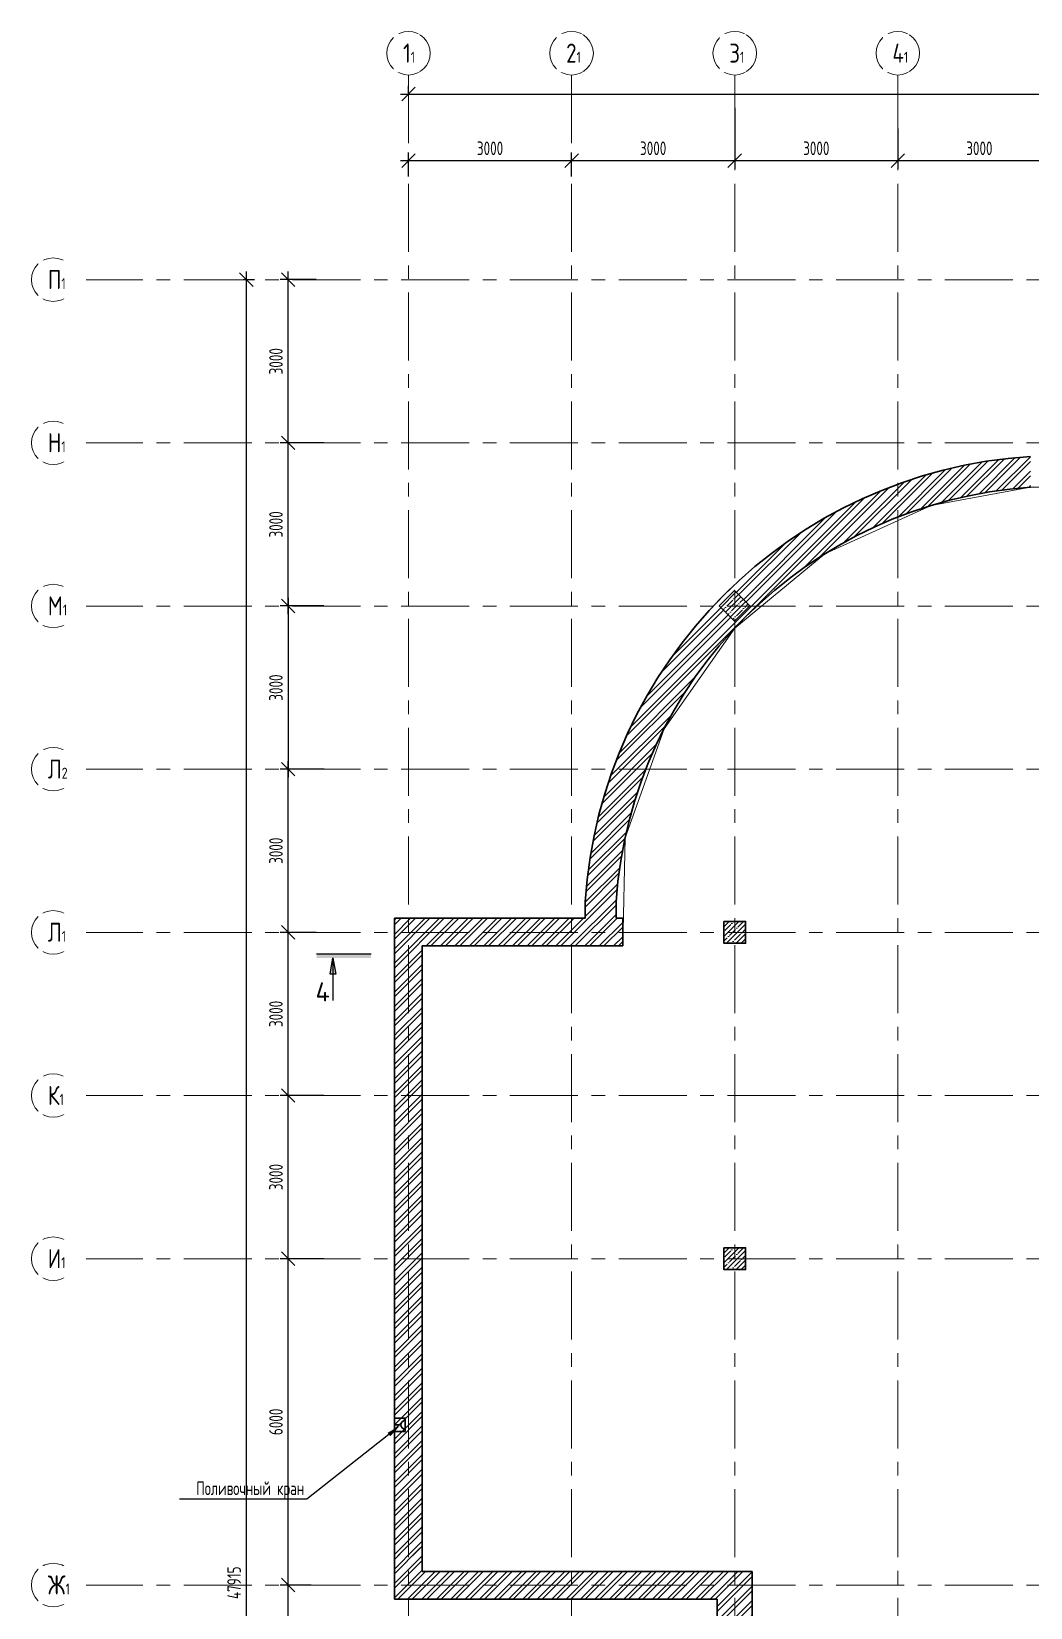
# Model space of a CAD drawing. Header units: millimetres. Extents: x -391859 to 9713180, y -178574 to 166066.
# Drawn here: x -360106 to -341732, y 106188 to 135163 of the extents above; entities that cross this region are included whole.
import ezdxf
from ezdxf import colors
from ezdxf.entities.mleader import LeaderData, LeaderLine
from ezdxf.math import Vec2, Vec3

# ---------------------------------------------------------------- set-up
doc = ezdxf.new("R2010")
doc.units = ezdxf.units.MM
doc.header["$MEASUREMENT"] = 0
doc.linetypes.add('CENTER', pattern=[2, 1.25, -0.25, 0.25, -0.25])
doc.layers.get('0').update_dxf_attribs({"lineweight": 9})
for name, color, linetype, lineweight in [('АР_Выноски АПР', 7, 'Continuous', 5), ('АР_Колонны', 7, 'Continuous', 30), ('АР_Колонны Штрих', 7, 'Continuous', 5), ('АР_МосжилНии_Стены', 7, 'Continuous', 30), ('АР_Оси', 7, 'Continuous', 9), ('АР_Оси размеры', 7, 'Continuous', 9), ('АР_Разрезы', 7, 'Continuous', 9), ('АР_Штриховка кирпич', 7, 'Continuous', 9), ('Подвал', 7, 'Continuous', 30)]:
    doc.layers.add(name, color=color, linetype=linetype, lineweight=lineweight)
doc.layers.add('Тонкая', color=7, linetype='Continuous')
doc.styles.add('ISOCPEUR', font='isocpeur.ttf', dxfattribs={"width": 0.7})
doc.styles.add('METRO-STYLE', font='isocpeur.ttf', dxfattribs={"width": 0.9, "oblique": 15})
doc.styles.add('ГОСТ 2.304', font='isocpeur.ttf', dxfattribs={"width": 0.7})
doc.dimstyles.new('СПДС', dxfattribs={"dimscale": 100, "dimtxt": 2.5, "dimasz": 2.5, "dimexe": 1.5, "dimexo": 0, "dimgap": 1, "dimtad": 1, "dimdec": 0, "dimrnd": 1, "dimtxsty": 'ГОСТ 2.304', "dimblk": 'OBLIQUE', "dimcen": 2.5, "dimdle": 1.5, "dimadec": 0, "dimazin": 2, "dimtfac": 0.75, "dimtdec": 0, "dimtmove": 1, "dimatfit": 3, "dimfxl": 1, "dimtolj": 1, "dimarcsym": 1})

# ---------------------------------------------------------------- blocks, each defined once
blk = doc.blocks.new('_Oblique')
at = {"color": 0, "linetype": 'ByBlock', "lineweight": -2}
blk.add_line((-0.5, -0.5), (0.5, 0.5), dxfattribs=at)
blk = doc.blocks.new('*D561')
at = {"layer": 'АР_Оси размеры', "color": 0, "lineweight": -2, "ltscale": 100, "transparency": 16777216}
for p, q in [((-355385, 103451), (-355385, 106751)), ((-354961, 106601), (-355535, 106601)), ((-354822, 103601), (-355535, 103601))]:
    blk.add_line(p, q, dxfattribs=at)
at = {"layer": 'АР_Оси размеры', "color": 0, "lineweight": -2, "ltscale": 100, "transparency": 16777216, "xscale": 250, "yscale": 250, "zscale": 250}
for p, rotation in [((-355385, 106601), 90), ((-355385, 103601), 270)]:
    blk.add_blockref('_Oblique', p, dxfattribs=dict(at, rotation=rotation))
at = {"layer": 'АР_Оси размеры', "color": 0, "ltscale": 100, "transparency": 16777216, "insert": (-355610, 105101), "char_height": 250, "attachment_point": 5, "rotation": 90, "style": 'ГОСТ 2.304'}
blk.add_mtext('\\A1;3000', dxfattribs=at)
blk = doc.blocks.new('*D562')
at = {"layer": 'АР_Оси размеры', "color": 0, "lineweight": -2, "ltscale": 100, "transparency": 16777216}
for p, q in [((-355385, 106451), (-355385, 112751)), ((-354730, 112601), (-355535, 112601)), ((-354961, 106601), (-355535, 106601))]:
    blk.add_line(p, q, dxfattribs=at)
at = {"layer": 'АР_Оси размеры', "color": 0, "lineweight": -2, "ltscale": 100, "transparency": 16777216, "xscale": 250, "yscale": 250, "zscale": 250}
for p, rotation in [((-355385, 112601), 90), ((-355385, 106601), 270)]:
    blk.add_blockref('_Oblique', p, dxfattribs=dict(at, rotation=rotation))
at = {"layer": 'АР_Оси размеры', "color": 0, "ltscale": 100, "transparency": 16777216, "insert": (-355610, 109601), "char_height": 250, "attachment_point": 5, "rotation": 90, "style": 'ГОСТ 2.304'}
blk.add_mtext('\\A1;6000', dxfattribs=at)
blk = doc.blocks.new('*D563')
at = {"layer": 'АР_Оси размеры', "color": 0, "lineweight": -2, "ltscale": 100, "transparency": 16777216}
for p, q in [((-355385, 112451), (-355385, 115751)), ((-354873, 115601), (-355535, 115601)), ((-354730, 112601), (-355535, 112601))]:
    blk.add_line(p, q, dxfattribs=at)
at = {"layer": 'АР_Оси размеры', "color": 0, "lineweight": -2, "ltscale": 100, "transparency": 16777216, "xscale": 250, "yscale": 250, "zscale": 250}
for p, rotation in [((-355385, 115601), 90), ((-355385, 112601), 270)]:
    blk.add_blockref('_Oblique', p, dxfattribs=dict(at, rotation=rotation))
at = {"layer": 'АР_Оси размеры', "color": 0, "ltscale": 100, "transparency": 16777216, "insert": (-355610, 114101), "char_height": 250, "attachment_point": 5, "rotation": 90, "style": 'ГОСТ 2.304'}
blk.add_mtext('\\A1;3000', dxfattribs=at)
blk = doc.blocks.new('*D564')
at = {"layer": 'АР_Оси размеры', "color": 0, "lineweight": -2, "ltscale": 100, "transparency": 16777216}
for p, q in [((-354873, 118601), (-355535, 118601)), ((-355385, 115451), (-355385, 118751)), ((-354730, 115601), (-355535, 115601))]:
    blk.add_line(p, q, dxfattribs=at)
at = {"layer": 'АР_Оси размеры', "color": 0, "lineweight": -2, "ltscale": 100, "transparency": 16777216, "xscale": 250, "yscale": 250, "zscale": 250}
for p, rotation in [((-355385, 118601), 90), ((-355385, 115601), 270)]:
    blk.add_blockref('_Oblique', p, dxfattribs=dict(at, rotation=rotation))
at = {"layer": 'АР_Оси размеры', "color": 0, "ltscale": 100, "transparency": 16777216, "insert": (-355610, 117101), "char_height": 250, "attachment_point": 5, "rotation": 90, "style": 'ГОСТ 2.304'}
blk.add_mtext('\\A1;3000', dxfattribs=at)
blk = doc.blocks.new('*D565')
at = {"layer": 'АР_Оси размеры', "color": 0, "lineweight": -2, "ltscale": 100, "transparency": 16777216}
for p, q in [((-355385, 118451), (-355385, 121751)), ((-354725, 121601), (-355535, 121601)), ((-354873, 118601), (-355535, 118601))]:
    blk.add_line(p, q, dxfattribs=at)
at = {"layer": 'АР_Оси размеры', "color": 0, "lineweight": -2, "ltscale": 100, "transparency": 16777216, "xscale": 250, "yscale": 250, "zscale": 250}
for p, rotation in [((-355385, 121601), 90), ((-355385, 118601), 270)]:
    blk.add_blockref('_Oblique', p, dxfattribs=dict(at, rotation=rotation))
at = {"layer": 'АР_Оси размеры', "color": 0, "ltscale": 100, "transparency": 16777216, "insert": (-355610, 120101), "char_height": 250, "attachment_point": 5, "rotation": 90, "style": 'ГОСТ 2.304'}
blk.add_mtext('\\A1;3000', dxfattribs=at)
blk = doc.blocks.new('*D566')
at = {"layer": 'АР_Оси размеры', "color": 0, "lineweight": -2, "ltscale": 100, "transparency": 16777216}
for p, q in [((-354873, 127601), (-355535, 127601)), ((-355385, 124451), (-355385, 127751)), ((-354730, 124601), (-355535, 124601))]:
    blk.add_line(p, q, dxfattribs=at)
at = {"layer": 'АР_Оси размеры', "color": 0, "lineweight": -2, "ltscale": 100, "transparency": 16777216, "xscale": 250, "yscale": 250, "zscale": 250}
for p, rotation in [((-355385, 127601), 90), ((-355385, 124601), 270)]:
    blk.add_blockref('_Oblique', p, dxfattribs=dict(at, rotation=rotation))
at = {"layer": 'АР_Оси размеры', "color": 0, "ltscale": 100, "transparency": 16777216, "insert": (-355610, 126101), "char_height": 250, "attachment_point": 5, "rotation": 90, "style": 'ГОСТ 2.304'}
blk.add_mtext('\\A1;3000', dxfattribs=at)
blk = doc.blocks.new('*D567')
at = {"layer": 'АР_Оси размеры', "color": 0, "lineweight": -2, "ltscale": 100, "transparency": 16777216}
for p, q in [((-355385, 127451), (-355385, 130751)), ((-354873, 130601), (-355535, 130601)), ((-354730, 127601), (-355535, 127601))]:
    blk.add_line(p, q, dxfattribs=at)
at = {"layer": 'АР_Оси размеры', "color": 0, "lineweight": -2, "ltscale": 100, "transparency": 16777216, "xscale": 250, "yscale": 250, "zscale": 250}
for p, rotation in [((-355385, 130601), 90), ((-355385, 127601), 270)]:
    blk.add_blockref('_Oblique', p, dxfattribs=dict(at, rotation=rotation))
at = {"layer": 'АР_Оси размеры', "color": 0, "ltscale": 100, "transparency": 16777216, "insert": (-355610, 129101), "char_height": 250, "attachment_point": 5, "rotation": 90, "style": 'ГОСТ 2.304'}
blk.add_mtext('\\A1;3000', dxfattribs=at)
blk = doc.blocks.new('*D570')
at = {"layer": 'АР_Оси размеры', "color": 0, "lineweight": -2, "ltscale": 100, "transparency": 16777216}
for p, q in [((-356155, 130751), (-356155, 82536)), ((-356211, 130601), (-356005, 130601)), ((-356211, 82686), (-356005, 82686))]:
    blk.add_line(p, q, dxfattribs=at)
at = {"layer": 'АР_Оси размеры', "color": 0, "lineweight": -2, "ltscale": 100, "transparency": 16777216, "xscale": 250, "yscale": 250, "zscale": 250}
for p, rotation in [((-356155, 130601), 90), ((-356155, 82686), 270)]:
    blk.add_blockref('_Oblique', p, dxfattribs=dict(at, rotation=rotation))
at = {"layer": 'АР_Оси размеры', "color": 0, "ltscale": 100, "transparency": 16777216, "insert": (-356380, 106643), "char_height": 250, "attachment_point": 5, "rotation": 90, "style": 'ГОСТ 2.304'}
blk.add_mtext('\\A1;47915', dxfattribs=at)
blk = doc.blocks.new('*D571')
at = {"layer": 'АР_Оси размеры', "color": 0, "lineweight": -2, "ltscale": 100, "transparency": 16777216}
for p, q in [((-354730, 124601), (-355535, 124601)), ((-355385, 124751), (-355385, 121451)), ((-354725, 121601), (-355535, 121601))]:
    blk.add_line(p, q, dxfattribs=at)
at = {"layer": 'АР_Оси размеры', "color": 0, "lineweight": -2, "ltscale": 100, "transparency": 16777216, "xscale": 250, "yscale": 250, "zscale": 250}
for p, rotation in [((-355385, 124601), 90), ((-355385, 121601), 270)]:
    blk.add_blockref('_Oblique', p, dxfattribs=dict(at, rotation=rotation))
at = {"layer": 'АР_Оси размеры', "color": 0, "ltscale": 100, "transparency": 16777216, "insert": (-355610, 123101), "char_height": 250, "attachment_point": 5, "rotation": 90, "style": 'ГОСТ 2.304'}
blk.add_mtext('\\A1;3000', dxfattribs=at)
blk = doc.blocks.new('*D585')
at = {"layer": 'АР_Оси размеры', "color": 0, "lineweight": -2, "ltscale": 100, "transparency": 16777216}
for p, q in [((-353322, 132791), (-350022, 132791)), ((-353172, 132497), (-353172, 132941)), ((-350172, 132497), (-350172, 132941))]:
    blk.add_line(p, q, dxfattribs=at)
at = {"layer": 'АР_Оси размеры', "color": 0, "lineweight": -2, "ltscale": 100, "transparency": 16777216, "xscale": 250, "yscale": 250, "zscale": 250, "rotation": 180}
blk.add_blockref('_Oblique', (-353172, 132791), dxfattribs=at)
at = {"layer": 'АР_Оси размеры', "color": 0, "lineweight": -2, "ltscale": 100, "transparency": 16777216, "xscale": 250, "yscale": 250, "zscale": 250}
blk.add_blockref('_Oblique', (-350172, 132791), dxfattribs=at)
at = {"layer": 'АР_Оси размеры', "color": 0, "ltscale": 100, "transparency": 16777216, "insert": (-351672, 133016), "char_height": 250, "attachment_point": 5, "style": 'ГОСТ 2.304'}
blk.add_mtext('\\A1;3000', dxfattribs=at)
blk = doc.blocks.new('*D586')
at = {"layer": 'АР_Оси размеры', "color": 0, "lineweight": -2, "ltscale": 100, "transparency": 16777216}
for p, q in [((-347172, 133761), (-347172, 132641)), ((-350322, 132791), (-347022, 132791)), ((-350172, 132497), (-350172, 132941))]:
    blk.add_line(p, q, dxfattribs=at)
at = {"layer": 'АР_Оси размеры', "color": 0, "lineweight": -2, "ltscale": 100, "transparency": 16777216, "xscale": 250, "yscale": 250, "zscale": 250, "rotation": 180}
blk.add_blockref('_Oblique', (-350172, 132791), dxfattribs=at)
at = {"layer": 'АР_Оси размеры', "color": 0, "lineweight": -2, "ltscale": 100, "transparency": 16777216, "xscale": 250, "yscale": 250, "zscale": 250}
blk.add_blockref('_Oblique', (-347172, 132791), dxfattribs=at)
at = {"layer": 'АР_Оси размеры', "color": 0, "ltscale": 100, "transparency": 16777216, "insert": (-348672, 133016), "char_height": 250, "attachment_point": 5, "style": 'ГОСТ 2.304'}
blk.add_mtext('\\A1;3000', dxfattribs=at)
blk = doc.blocks.new('*D587')
at = {"layer": 'АР_Оси размеры', "color": 0, "lineweight": -2, "ltscale": 100, "transparency": 16777216}
for p, q in [((-347172, 133761), (-347172, 132641)), ((-344172, 133379), (-344172, 132641)), ((-347322, 132791), (-344022, 132791))]:
    blk.add_line(p, q, dxfattribs=at)
at = {"layer": 'АР_Оси размеры', "color": 0, "lineweight": -2, "ltscale": 100, "transparency": 16777216, "xscale": 250, "yscale": 250, "zscale": 250, "rotation": 180}
blk.add_blockref('_Oblique', (-347172, 132791), dxfattribs=at)
at = {"layer": 'АР_Оси размеры', "color": 0, "lineweight": -2, "ltscale": 100, "transparency": 16777216, "xscale": 250, "yscale": 250, "zscale": 250}
blk.add_blockref('_Oblique', (-344172, 132791), dxfattribs=at)
at = {"layer": 'АР_Оси размеры', "color": 0, "ltscale": 100, "transparency": 16777216, "insert": (-345672, 133016), "char_height": 250, "attachment_point": 5, "style": 'ГОСТ 2.304'}
blk.add_mtext('\\A1;3000', dxfattribs=at)
blk = doc.blocks.new('*D588')
at = {"layer": 'АР_Оси размеры', "color": 0, "lineweight": -2, "ltscale": 100, "transparency": 16777216}
for p, q in [((-344172, 133379), (-344172, 132641)), ((-341172, 133173), (-341172, 132641)), ((-344322, 132791), (-341022, 132791))]:
    blk.add_line(p, q, dxfattribs=at)
at = {"layer": 'АР_Оси размеры', "color": 0, "lineweight": -2, "ltscale": 100, "transparency": 16777216, "xscale": 250, "yscale": 250, "zscale": 250, "rotation": 180}
blk.add_blockref('_Oblique', (-344172, 132791), dxfattribs=at)
at = {"layer": 'АР_Оси размеры', "color": 0, "lineweight": -2, "ltscale": 100, "transparency": 16777216, "xscale": 250, "yscale": 250, "zscale": 250}
blk.add_blockref('_Oblique', (-341172, 132791), dxfattribs=at)
at = {"layer": 'АР_Оси размеры', "color": 0, "ltscale": 100, "transparency": 16777216, "insert": (-342672, 133016), "char_height": 250, "attachment_point": 5, "style": 'ГОСТ 2.304'}
blk.add_mtext('\\A1;3000', dxfattribs=at)
blk = doc.blocks.new('*D604')
at = {"layer": 'АР_Оси размеры', "color": 0, "lineweight": -2, "ltscale": 100, "transparency": 16777216}
for p, q in [((-353172, 134013), (-353172, 134163)), ((-289662, 134013), (-289662, 134163)), ((-353322, 134013), (-289512, 134013))]:
    blk.add_line(p, q, dxfattribs=at)
at = {"layer": 'АР_Оси размеры', "color": 0, "lineweight": -2, "ltscale": 100, "transparency": 16777216, "xscale": 250, "yscale": 250, "zscale": 250, "rotation": 180}
blk.add_blockref('_Oblique', (-353172, 134013), dxfattribs=at)
at = {"layer": 'АР_Оси размеры', "color": 0, "lineweight": -2, "ltscale": 100, "transparency": 16777216, "xscale": 250, "yscale": 250, "zscale": 250}
blk.add_blockref('_Oblique', (-289662, 134013), dxfattribs=at)
at = {"layer": 'АР_Оси размеры', "color": 0, "ltscale": 100, "transparency": 16777216, "insert": (-321417, 134238), "char_height": 250, "attachment_point": 5, "style": 'ГОСТ 2.304'}
blk.add_mtext('\\A1;63510', dxfattribs=at)
blk = doc.blocks.new('A$C60573c2e')
at = {"layer": 'АР_Разрезы', "ltscale": 100}
h = blk.add_hatch(color=256, dxfattribs=at)
h.dxf.hatch_style = 1
h.paths.add_polyline_path([(-689, -12469), (-689, -12399), (-1689, -12399), (-1689, -12469)])
h.paths.add_polyline_path([(-1339, -12769), (-1389, -12469), (-1389, -12769)])
h.paths.add_polyline_path([(-1389, -12769), (-1389, -12469), (-1440, -12769)])
at = {"layer": 'АР_Разрезы', "lineweight": 25, "ltscale": 100}
for p, q in [((-689, -12399, -2792), (-1689, -12399, -2792)), ((-1440, -12769, -2792), (-1389, -12469, -2792)), ((-1389, -12469, -2792), (-1339, -12769, -2792)), ((-1339, -12769, -2792), (-1440, -12769, -2792))]:
    blk.add_line(p, q, dxfattribs=at)
at = {"layer": 'АР_Разрезы', "lineweight": 25, "ltscale": 100, "elevation": -2792}
blk.add_lwpolyline([(-1389, -12469), (-1389, -13252)], dxfattribs=at)
at = {"layer": 'АР_Разрезы', "lineweight": 25, "ltscale": 100, "insert": (-1710, -12919, -2792), "char_height": 350, "width": 583.33, "attachment_point": 1, "style": 'METRO-STYLE'}
blk.add_mtext('{\\Q0;\\W1;4}', dxfattribs=at)

msp = doc.modelspace()

# ---------------------------------------------------------------- hatches: boundary and pattern name
at = {"layer": 'АР_Колонны Штрих', "ltscale": 100}
h = msp.add_hatch(dxfattribs=at)
h.set_pattern_fill('ANSI35', color=256, scale=500)
h.set_pattern_definition([(45, (-1304541.9, 164482.94), (-88.388348, 88.388348), []), (45, (-1304453.51, 164482.94), (-88.388348, 88.388348), [156.25, -31.25, 0, -31.25])])
h.paths.add_polyline_path([(-347174.023, 124888.237), (-347456.865, 124605.394), (-347174.023, 124322.551), (-346891.18, 124605.394)])
h = msp.add_hatch(dxfattribs=at)
h.set_pattern_fill('ANSI35', color=256, scale=500)
h.set_pattern_definition([(45, (-1304424.17, 158672.16), (-88.388348, 88.388348), []), (45, (-1304335.78, 158672.16), (-88.388348, 88.388348), [156.25, -31.25, 0, -31.25])])
h.paths.add_polyline_path([(-346972.071, 118800.682), (-347372.071, 118800.682), (-347372.071, 118400.682), (-346972.071, 118400.682)])
h = msp.add_hatch(dxfattribs=at)
h.set_pattern_fill('ANSI35', color=256, scale=500)
h.set_pattern_definition([(45, (-1304424.17, 152672.16), (-88.388348, 88.388348), []), (45, (-1304335.78, 152672.16), (-88.388348, 88.388348), [156.25, -31.25, 0, -31.25])])
h.paths.add_polyline_path([(-346972.071, 112800.682), (-347372.071, 112800.682), (-347372.071, 112400.682), (-346972.071, 112400.682)])
at = {"layer": 'АР_Штриховка кирпич', "ltscale": 100}
h = msp.add_hatch(dxfattribs=at)
h.set_pattern_fill('ANSI32', color=256, scale=500)
h.paths.add_polyline_path([(-347172.071, 124324.503), (-347174.023, 124322.551), (-347452.154, 124600.682), (-347174.023, 124888.237), (-346891.18, 124605.394)], flags=16)
edge = h.paths.add_edge_path()
edge.add_line((-349232.071, 118860.682), (-349355.371, 118860.682))
edge.add_line((-349355.371, 118860.682), (-349355.371, 119160.682))
edge.add_arc((-341163.868, 118592.479), 8211.187, 93.9679649, 176.0320351, ccw=False)
edge.add_line((-341732.071, 126783.983), (-341732.071, 127350.905))
edge.add_arc((-341172.119, 118600.824), 8767.98, 93.6615893, 123.7450755)
edge.add_arc((-341172.071, 118600.682), 8768.124, 123.7448222, 152.8449572)
edge.add_arc((-341172.071, 118600.682), 8768.124, 152.8449572, 176.3381574)
edge.add_line((-349922.294, 119160.682), (-349922.294, 118860.682))
edge.add_line((-349922.294, 118860.682), (-353432.071, 118860.821))
edge.add_line((-353432.071, 118860.821), (-353432.071, 116760.017))
edge.add_line((-353432.071, 116760.017), (-353313.157, 116760.017))
edge.add_line((-353313.157, 116760.017), (-353313.157, 116644.081))
edge.add_line((-353313.157, 116644.081), (-352922.071, 116644.081))
edge.add_line((-352922.071, 116644.081), (-352922.071, 118350.682))
edge.add_line((-352922.071, 118350.682), (-349232.071, 118350.406))
edge.add_line((-349232.071, 118350.406), (-349232.071, 118860.682))
h = msp.add_hatch(dxfattribs=at)
h.set_pattern_fill('ANSI32', color=256, scale=500)
h.paths.add_polyline_path([(-352922.071, 116711.023), (-353313.157, 116711.023), (-353313.157, 116776.023), (-353432.071, 116776.023), (-353432.071, 107137.252), (-352922.071, 107137.252)])
h = msp.add_hatch(dxfattribs=at)
h.set_pattern_fill('ANSI32', color=256, scale=500)
h.paths.add_polyline_path([(-352922.071, 107275.682), (-353313.157, 107275.682), (-353313.157, 107340.682), (-353432.071, 107340.682), (-353432.071, 106340.682), (-347492.192, 106340.682), (-346852.192, 106850.682), (-352922.071, 106850.682)])
h = msp.add_hatch(dxfattribs=at)
h.set_pattern_fill('ANSI32', color=256, scale=500)
h.paths.add_polyline_path([(-347492.244, 102840.392), (-346852.14, 102840.392), (-346852.071, 106850.682), (-347492.192, 106340.682)])
h.paths.add_polyline_path([(-347492.101, 89148.636), (-346852.071, 89148.636), (-346852.143, 101675.392), (-347492.241, 101675.392)])
h.paths.add_polyline_path([(-346852.071, 87938.636), (-347492.094, 87938.636), (-347492.071, 83567.512), (-346852.071, 83567.512)])

# ---------------------------------------------------------------- linework, layer by layer
at = {"layer": 'АР_Колонны', "ltscale": 100}
for points in [[(-347456.865, 124605.394), (-347174.023, 124888.237), (-346891.18, 124605.394), (-347174.023, 124322.551)], [(-347372.071, 118800.682), (-346972.071, 118800.682), (-346972.071, 118400.682), (-347372.071, 118400.682)], [(-347372.071, 112800.682), (-346972.071, 112800.682), (-346972.071, 112400.682), (-347372.071, 112400.682)]]:
    msp.add_lwpolyline(points, close=True, dxfattribs=at)
at = {"layer": 'АР_МосжилНии_Стены', "ltscale": 100}
for p, q in [((-353432.071, 116499.048), (-353432.071, 118860.682)), ((-353432.071, 118860.682), (-349922.294, 118860.682)), ((-349355.371, 118860.682), (-349232.071, 118860.682)), ((-349232.071, 118350.682), (-349232.071, 118860.682)), ((-352922.071, 116564.048), (-352922.071, 118350.682)), ((-352922.071, 118350.682), (-349232.071, 118350.682)), ((-353432.071, 107095.233), (-353432.071, 116776.023)), ((-352922.071, 107160.233), (-352922.071, 116711.023)), ((-353432.071, 106340.682), (-353432.071, 107340.682)), ((-352922.071, 106850.682), (-352922.071, 107275.682)), ((-352922.071, 106850.682), (-346852.192, 106850.682)), ((-346852.192, 102840.392), (-346852.192, 106850.682)), ((-353432.071, 106340.682), (-347492.192, 106340.682)), ((-347492.192, 102840.392), (-347492.192, 106340.682))]:
    msp.add_line(p, q, dxfattribs=at)
for points in [[(-349922.294, 119160.682), (-349922.294, 118860.682)], [(-349355.371, 119160.682), (-349355.371, 118860.682)]]:
    msp.add_lwpolyline(points, dxfattribs=at)
msp.add_lwpolyline([(-353232.517, 109420.723), (-353232.517, 109671.046), (-353432.071, 109671.046), (-353432.071, 109420.723)], close=True, dxfattribs=at)
for radius, start, end in [(8768.124, 93.6618426, 176.3381574), (8202.439, 93.9147644, 176.0852356)]:
    msp.add_arc((-341172.071, 118600.682), radius, start, end, dxfattribs=at)
at = {"layer": 'АР_Оси', "linetype": 'CENTER', "ltscale": 1000}
for p, q in [((-353172.071, 134363.151), (-353172.071, 78630.803)), ((-350172.071, 134363.151), (-350172.071, 78630.803)), ((-347172.071, 134363.151), (-347172.071, 78630.803)), ((-344172.071, 134363.151), (-344172.071, 78630.803)), ((-359305.765, 130600.682), (-276127.363, 130600.682)), ((-359305.765, 127600.682), (-276127.363, 127600.682)), ((-359305.765, 124600.682), (-276127.363, 124600.682)), ((-359305.765, 121600.682), (-276127.363, 121600.682)), ((-359305.765, 118600.682), (-276127.363, 118600.682)), ((-359305.765, 115600.682), (-276127.363, 115600.682)), ((-359305.765, 112600.682), (-276127.363, 112600.682)), ((-359305.765, 106600.682), (-276127.363, 106600.682))]:
    msp.add_line(p, q, dxfattribs=at)
at = {"layer": 'АР_Оси', "ltscale": 0.5}
for centre in [(-353172.071, 134763.151), (-350172.071, 134763.151), (-347172.071, 134763.151), (-344172.071, 134763.151), (-359705.765, 130600.682), (-359705.765, 127600.682), (-359705.765, 124600.682), (-359705.765, 121600.682), (-359705.765, 118600.682), (-359705.765, 115600.682), (-359705.765, 112600.682), (-359705.765, 106600.682)]:
    msp.add_circle(centre, 400, dxfattribs=at)
at = {"layer": 'Подвал', "ltscale": 100}
msp.add_line((-353313.247, 109545.884), (-353432.071, 109545.884), dxfattribs=at)
at = {"layer": 'Подвал', "lineweight": 13, "ltscale": 500}
for points in [[(-346852.192, 82685.682), (-346852.192, 106850.682), (-352922.071, 106850.682), (-352922.071, 118350.682), (-349232.071, 118350.682), (-349188.427, 120337.933), (-348470.743, 122343.594), (-347172.071, 124193.535), (-345516.465, 125558.142), (-343560.063, 126447.815), (-341732.071, 126783.983), (-340922.071, 126783.983), (-340922.071, 130350.682), (-332422.071, 130350.682), (-332422.071, 127350.682), (-322922.071, 127350.682)], [(-346852.192, 82685.682), (-346852.192, 106850.682)]]:
    msp.add_lwpolyline(points, dxfattribs=at)
at = {"layer": 'Подвал', "ltscale": 100}
msp.add_arc((-353232.517, 109545.884), 80.73, 90, 270, dxfattribs=at)

# ---------------------------------------------------------------- block references
at = {"layer": 'Тонкая', "color": 31, "ltscale": 100, "true_color": 0xfecc66}
msp.add_blockref('A$C60573c2e', (-353172.071, 130600.682), dxfattribs=at)
msp.add_blockref('A$C60573c2e', (-353172.071, 130600.682), dxfattribs=at)

# ---------------------------------------------------------------- dimensions: what is measured, and where the dimension line sits
at = {"layer": 'АР_Оси размеры', "ltscale": 100}
for base, p1, p2, picture, middle in [((-347172.071, 132790.784), (-350172.071, 132496.913), (-347172.071, 133760.562), '*D586', (-348672.071, 133015.784)), ((-344172.071, 132790.784), (-347172.071, 133760.562), (-344172.071, 133378.529), '*D587', (-345672.071, 133015.784)), ((-341172.071, 132790.784), (-344172.071, 133378.529), (-341172.071, 133172.818), '*D588', (-342672.071, 133015.784)), ((-350172.071, 132790.784), (-353172.071, 132496.913), (-350172.071, 132496.913), '*D585', (-351672.071, 133015.784))]:
    dim = msp.add_linear_dim(base=base, p1=p1, p2=p2, dimstyle='СПДС', dxfattribs=at)
    dim.commit()
    dim.dimension.update_dxf_attribs({"geometry": picture, "text_midpoint": middle})
for base, p1, p2, picture, middle in [((-356155.317, 82685.682), (-356211.127, 130600.682), (-356211.127, 82685.682), '*D570', (-356380.317, 106643.182)), ((-355384.754, 130600.682), (-354730.482, 127600.682), (-354873.485, 130600.682), '*D567', (-355609.754, 129100.682)), ((-355384.754, 127600.682), (-354730.482, 124600.682), (-354873.485, 127600.682), '*D566', (-355609.754, 126100.682)), ((-355384.754, 121600.682), (-354730.482, 124600.682), (-354725.315, 121600.682), '*D571', (-355609.754, 123100.682)), ((-355384.754, 121600.682), (-354873.485, 118600.682), (-354725.315, 121600.682), '*D565', (-355609.754, 120100.682)), ((-355384.754, 118600.682), (-354730.482, 115600.682), (-354873.485, 118600.682), '*D564', (-355609.754, 117100.682)), ((-355384.754, 115600.682), (-354730.482, 112600.682), (-354873.485, 115600.682), '*D563', (-355609.754, 114100.682)), ((-355384.754, 112600.682), (-354961.272, 106600.682), (-354730.482, 112600.682), '*D562', (-355609.754, 109600.682)), ((-355384.754, 106600.682), (-354821.78, 103600.682), (-354961.272, 106600.682), '*D561', (-355609.754, 105100.682))]:
    dim = msp.add_linear_dim(base=base, p1=p1, p2=p2, angle=90, dimstyle='СПДС', dxfattribs=at)
    dim.commit()
    dim.dimension.update_dxf_attribs({"geometry": picture, "text_midpoint": middle})

# ---------------------------------------------------------------- leaders
at = {"layer": 'АР_Выноски АПР'}
ml = msp.add_multileader_mtext('Standard', dxfattribs=at)
ml.set_content('\\A1;Поливочный кран', color=256, style='ISOCPEUR')
ml.set_leader_properties()
ml.build(insert=Vec2(0, 0))
ml.multileader.update_dxf_attribs({"text_left_attachment_type": 6, "text_right_attachment_type": 6, "dogleg_length": 100, "arrow_head_size": 250})
ctx = ml.context
ctx.base_point, ctx.char_height, ctx.arrow_head_size, ctx.landing_gap_size, ctx.plane_origin = Vec3(-357099.787, 108179.339), 250, 250, 25, Vec3(-375427.932, 109725.664)
ctx.left_attachment, ctx.right_attachment = 6, 6
notes = []
notes.append((ctx, [(0, (1, 1, 0), (-355041.787, 108179.339), (-1, 0), 170.5, [(1, [(-353335.835, 109523.086)], 0, [])])]))
ctx.mtext.insert, ctx.mtext.width, ctx.mtext.flow_direction = Vec3(-357074.787, 108504.339), 6210.48741, 5
for ctx, leaders in notes:
    for number, flags, end, landing, length, lines in leaders:
        leader = LeaderData()
        leader.index, (leader.has_last_leader_line, leader.has_dogleg_vector, leader.attachment_direction) = number, flags
        leader.last_leader_point, leader.dogleg_vector, leader.dogleg_length = Vec3(end), Vec3(landing), length
        for number, points, colour, breaks in lines:
            line = LeaderLine()
            line.index, line.vertices, line.color, line.breaks = number, Vec3.list(points), colors.encode_raw_color(colour), breaks
            leader.lines.append(line)
        ctx.leaders.append(leader)

# ---------------------------------------------------------------- next in the draw order: texts
at = {"layer": 'АР_Оси', "char_height": 350, "attachment_point": 1, "line_spacing_factor": 1.149209, "style": 'ГОСТ 2.304', "bg_fill": 2}
for s, insert, width in [('{\\W0.8;1\\H0.57143x;1}', (-353271.892, 134940.93), 123.86708), ('{\\W0.8;2\\H0.57143x;1}', (-350271.892, 134940.93), 123.86708), ('{\\W0.8;3\\H0.57143x;1}', (-347271.892, 134940.93), 123.86708), ('{\\W0.8;4\\H0.57143x;1}', (-344271.892, 134940.93), 123.86708), ('{\\W0.8;П\\H0.57143x;1}', (-359805.586, 130778.461), 528.82017), ('{\\W0.8;Н\\H0.57143x;1}', (-359805.586, 127778.461), 528.82017), ('{\\W0.8;М\\H0.57143x;1}', (-359805.586, 124778.461), 528.82017), ('{\\W0.8;Л\\H0.57143x;2}', (-359805.586, 121778.461), 528.82017), ('{\\W0.8;Л\\H0.57143x;1}', (-359805.586, 118778.461), 528.82017), ('{\\W0.8;К\\H0.57143x;1}', (-359805.586, 115778.461), 528.82017), ('{\\W0.8;И\\H0.57143x;1}', (-359805.586, 112778.461), 528.82017), ('{\\W0.8;Ж\\H0.57143x;1}', (-359805.586, 106778.461), 528.82017)]:
    msp.add_mtext(s, dxfattribs=dict(at, insert=insert, width=width))

# ---------------------------------------------------------------- next in the draw order: dimensions: what is measured, and where the dimension line sits
at = {"layer": 'АР_Оси размеры', "ltscale": 100}
dim = msp.add_linear_dim(base=(-289662.071, 134013.151), p1=(-353172.071, 134013.151), p2=(-289662.071, 134013.151), dimstyle='СПДС', dxfattribs=at)
dim.commit()
dim.dimension.update_dxf_attribs({"geometry": '*D604', "text_midpoint": (-321417.071, 134238.151)})

doc.saveas('drawing.dxf')
